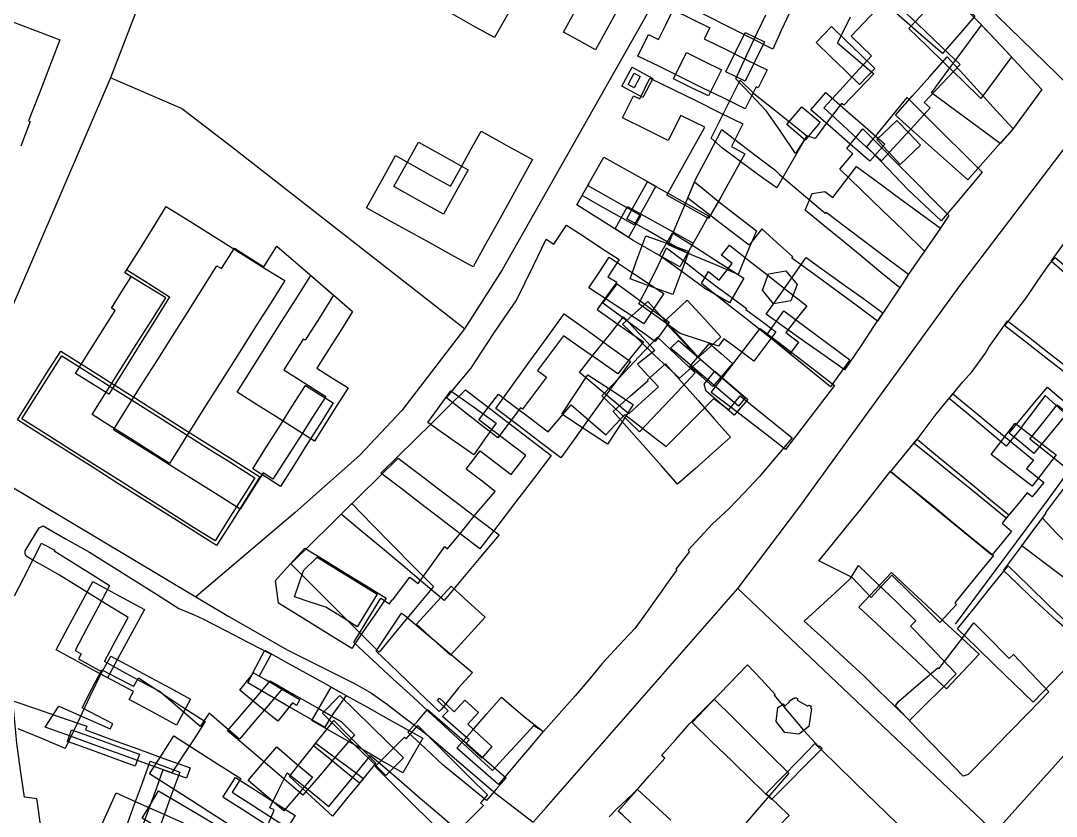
# Model space of a CAD drawing. Header units: metres. Extents: x 2526939 to 2528079, y 1150869 to 1152142.
# Drawn here: x 2527670.6 to 2527846.1, y 1151209 to 1151343.8 of the extents above; entities that cross this region are included whole.
import ezdxf

# ---------------------------------------------------------------- set-up
doc = ezdxf.new("R2010")
doc.units = ezdxf.units.M
doc.layers.add('Buildings', color=7, linetype='Continuous')
doc.layers.add('Roads', color=7, linetype='Continuous')

msp = doc.modelspace()

# ---------------------------------------------------------------- linework, layer by layer
at = {"layer": 'Buildings'}
for points in [[(2527753.694, 1151345.939), (2527752.297, 1151343.435), (2527750.9, 1151340.931), (2527747.69, 1151342.721), (2527744.479, 1151344.51), (2527741.269, 1151346.3), (2527743.151, 1151349.677), (2527745.033, 1151353.053), (2527746.915, 1151356.43), (2527750.125, 1151354.64), (2527753.336, 1151352.851), (2527756.546, 1151351.061), (2527755.12, 1151348.5), (2527753.694, 1151345.939)], [(2527802.438, 1151348.381), (2527800.975, 1151345.248), (2527799.513, 1151342.116), (2527798.05, 1151338.983), (2527794.26, 1151340.895), (2527790.471, 1151342.807), (2527786.681, 1151344.719), (2527782.891, 1151346.631), (2527784.727, 1151349.5), (2527786.563, 1151352.369), (2527788.399, 1151355.238), (2527791.909, 1151353.524), (2527795.419, 1151351.81), (2527798.928, 1151350.095), (2527802.438, 1151348.381)], [(2527832.315, 1151344.563), (2527829.58, 1151341.404), (2527826.844, 1151338.244), (2527823.181, 1151341.417), (2527819.517, 1151344.59), (2527815.854, 1151347.763), (2527818.622, 1151350.959), (2527821.39, 1151354.155), (2527824.608, 1151351.369), (2527827.826, 1151348.582), (2527831.044, 1151345.796), (2527832.315, 1151344.563)], [(2527771.745, 1151345.614), (2527769.886, 1151342.239), (2527768.026, 1151338.863), (2527765.315, 1151340.357), (2527762.603, 1151341.85), (2527764.463, 1151345.226), (2527766.323, 1151348.601), (2527769.034, 1151347.108), (2527771.745, 1151345.614)], [(2527824.768, 1151329), (2527822.016, 1151326.006), (2527819.263, 1151323.012), (2527816.511, 1151320.018), (2527813.242, 1151323.023), (2527809.973, 1151326.028), (2527806.704, 1151329.033), (2527809.408, 1151331.974), (2527812.111, 1151334.915), (2527814.815, 1151337.856), (2527811.345, 1151341.158), (2527814.538, 1151344.514), (2527817.731, 1151347.87), (2527820.756, 1151344.993), (2527823.781, 1151342.115), (2527826.805, 1151339.238), (2527829.83, 1151336.36), (2527826.781, 1151333.156), (2527823.733, 1151329.951), (2527824.768, 1151329)], [(2527835.94, 1151334.116), (2527833.363, 1151330.625), (2527830.3, 1151333.592), (2527827.237, 1151336.559), (2527824.173, 1151339.526), (2527821.11, 1151342.493), (2527824.252, 1151345.737), (2527827.394, 1151348.981), (2527830.233, 1151346.232), (2527833.071, 1151343.483), (2527835.803, 1151340.565), (2527838.536, 1151337.646), (2527835.94, 1151334.116)], [(2527786.669, 1151340.603), (2527790.148, 1151338.889), (2527793.627, 1151337.175), (2527797.106, 1151335.461), (2527795.609, 1151332.424), (2527795.245, 1151332.603), (2527793.394, 1151328.845), (2527789.758, 1151330.636), (2527786.122, 1151332.427), (2527782.485, 1151334.217), (2527778.849, 1151336.008), (2527775.213, 1151337.799), (2527777.004, 1151341.437), (2527778.716, 1151340.593), (2527779.954, 1151343.107), (2527781.193, 1151345.621), (2527784.283, 1151344.099), (2527787.373, 1151342.577), (2527786.451, 1151340.709), (2527786.669, 1151340.603)], [(2527815.384, 1151335.669), (2527812.773, 1151332.97), (2527810.316, 1151335.349), (2527807.858, 1151337.727), (2527805.401, 1151340.106), (2527808.013, 1151342.805), (2527810.47, 1151340.426), (2527812.927, 1151338.048), (2527815.384, 1151335.669)], [(2527838.698, 1151325.345), (2527836.606, 1151323.001), (2527832.737, 1151325.851), (2527828.869, 1151328.701), (2527825, 1151331.551), (2527827.825, 1151335.385), (2527830.649, 1151339.22), (2527833.474, 1151343.054), (2527836.883, 1151339.412), (2527840.292, 1151335.771), (2527843.701, 1151332.129), (2527841.2, 1151328.737), (2527838.698, 1151325.345)], [(2527796.649, 1151340.184), (2527795.01, 1151336.855), (2527793.371, 1151333.526), (2527790.085, 1151335.144), (2527791.725, 1151338.473), (2527793.364, 1151341.801), (2527796.649, 1151340.184)], [(2527789.351, 1151335.488), (2527787.159, 1151331.035), (2527784.2, 1151332.492), (2527781.24, 1151333.949), (2527783.433, 1151338.401), (2527786.392, 1151336.945), (2527789.351, 1151335.488)], [(2527838.789, 1151325.454), (2527836.231, 1151322.582), (2527833.672, 1151319.71), (2527831.114, 1151316.838), (2527828.047, 1151319.57), (2527824.98, 1151322.302), (2527821.913, 1151325.033), (2527818.846, 1151327.765), (2527821.779, 1151331.058), (2527824.712, 1151334.351), (2527827.645, 1151337.644), (2527830.431, 1151334.597), (2527833.217, 1151331.549), (2527836.003, 1151328.502), (2527838.789, 1151325.454)], [(2527777.733, 1151334.011), (2527776.013, 1151330.799), (2527772.503, 1151332.679), (2527774.223, 1151335.891), (2527777.733, 1151334.011)], [(2527777.244, 1151334.072), (2527781.182, 1151332.133), (2527785.12, 1151330.194), (2527789.058, 1151328.254), (2527792.996, 1151326.315), (2527791.094, 1151322.455), (2527793.325, 1151321.203), (2527791.28, 1151317.555), (2527789.234, 1151313.907), (2527787.189, 1151310.259), (2527783.643, 1151312.248), (2527780.097, 1151314.236), (2527782.246, 1151318.069), (2527784.395, 1151321.903), (2527786.544, 1151325.736), (2527782.458, 1151327.747), (2527780.353, 1151323.475), (2527776.467, 1151325.39), (2527772.581, 1151327.304), (2527774.436, 1151331.071), (2527775.506, 1151330.544), (2527777.244, 1151334.072)], [(2527775.581, 1151334.35), (2527774.551, 1151332.415), (2527773.531, 1151332.958), (2527774.561, 1151334.893), (2527775.581, 1151334.35)], [(2527803.82, 1151324.283), (2527802.138, 1151321.35), (2527800.455, 1151318.417), (2527798.773, 1151315.484), (2527796.574, 1151316.979), (2527793.093, 1151319.541), (2527789.531, 1151322.165), (2527787.619, 1151323.88), (2527789.261, 1151327.163), (2527790.902, 1151330.445), (2527792.544, 1151333.728), (2527794.85, 1151331.435), (2527798.329, 1151328.669), (2527801.73, 1151325.966), (2527803.82, 1151324.283)], [(2527817.054, 1151322.876), (2527814.511, 1151319.959), (2527811.172, 1151322.87), (2527807.832, 1151325.78), (2527804.493, 1151328.691), (2527807.035, 1151331.61), (2527810.375, 1151328.699), (2527813.714, 1151325.787), (2527817.054, 1151322.876)], [(2527833.575, 1151318.121), (2527831.256, 1151315.365), (2527828.937, 1151312.61), (2527826.618, 1151309.854), (2527823.809, 1151312.504), (2527820.999, 1151315.153), (2527818.677, 1151317.577), (2527816.356, 1151320.001), (2527814.034, 1151322.425), (2527816.3, 1151325.216), (2527818.565, 1151328.007), (2527820.831, 1151330.798), (2527824.017, 1151327.629), (2527827.203, 1151324.46), (2527830.389, 1151321.29), (2527833.575, 1151318.121)], [(2527806.087, 1151326.575), (2527803.527, 1151323.559), (2527800.43, 1151326.187), (2527802.99, 1151329.204), (2527806.087, 1151326.575)], [(2527823.099, 1151322.689), (2527819.66, 1151319.441), (2527817.67, 1151321.549), (2527815.68, 1151323.656), (2527819.119, 1151326.904), (2527821.109, 1151324.796), (2527823.099, 1151322.689)], [(2527757.339, 1151320.244), (2527755.321, 1151316.606), (2527753.304, 1151312.968), (2527751.286, 1151309.331), (2527749.269, 1151305.693), (2527747.251, 1151302.055), (2527743.638, 1151304.059), (2527740.025, 1151306.063), (2527736.412, 1151308.066), (2527732.799, 1151310.07), (2527729.186, 1151312.074), (2527730.822, 1151315.023), (2527732.458, 1151317.971), (2527734.094, 1151320.92), (2527737.208, 1151319.193), (2527740.322, 1151317.466), (2527743.436, 1151315.739), (2527745.163, 1151318.853), (2527746.891, 1151321.967), (2527748.618, 1151325.081), (2527752.979, 1151322.663), (2527757.339, 1151320.244)], [(2527798.175, 1151318.668), (2527798.473, 1151318.435), (2527799.2, 1151317.75), (2527802.878, 1151314.622), (2527806.556, 1151311.493), (2527806.68, 1151311.413), (2527806.954, 1151311.125), (2527807.115, 1151311.341), (2527810.599, 1151308.708), (2527814.083, 1151306.075), (2527817.567, 1151303.442), (2527821.051, 1151300.809), (2527820.75, 1151300.35), (2527820.8, 1151300.3), (2527818.295, 1151296.594), (2527815.79, 1151292.889), (2527812.173, 1151295.559), (2527808.557, 1151298.23), (2527804.94, 1151300.901), (2527801.323, 1151303.571), (2527801.486, 1151303.79), (2527798.835, 1151306.167), (2527796.184, 1151308.544), (2527794.05, 1151305.753), (2527790.581, 1151308.405), (2527787.113, 1151311.056), (2527783.644, 1151313.708), (2527785.061, 1151317.079), (2527787.253, 1151321.208), (2527789.445, 1151325.338), (2527792.355, 1151323.115), (2527795.265, 1151320.891), (2527798.175, 1151318.668)], [(2527827.9, 1151310.75), (2527825.85, 1151307.75), (2527823.8, 1151304.75), (2527820.206, 1151308.221), (2527816.612, 1151311.693), (2527813.018, 1151315.164), (2527809.424, 1151318.635), (2527811.611, 1151321.229), (2527810.61, 1151322.158), (2527813.353, 1151325.45), (2527816.262, 1151322.51), (2527819.172, 1151319.57), (2527822.081, 1151316.63), (2527824.991, 1151313.69), (2527827.9, 1151310.75)], [(2527746.411, 1151318.535), (2527744.325, 1151314.772), (2527742.238, 1151311.008), (2527738.039, 1151313.337), (2527733.84, 1151315.665), (2527735.928, 1151319.429), (2527738.015, 1151323.193), (2527742.213, 1151320.864), (2527746.411, 1151318.535)], [(2527778.238, 1151315.733), (2527776.407, 1151312.466), (2527774.575, 1151309.199), (2527771.633, 1151310.848), (2527768.691, 1151312.497), (2527765.749, 1151314.146), (2527767.58, 1151317.414), (2527769.411, 1151320.681), (2527772.353, 1151319.032), (2527775.296, 1151317.382), (2527778.238, 1151315.733)], [(2527812.246, 1151319.078), (2527815.809, 1151316.466), (2527819.372, 1151313.854), (2527822.935, 1151311.241), (2527826.498, 1151308.629), (2527823.777, 1151304.738), (2527821.056, 1151300.846), (2527819.6, 1151298.5), (2527816.395, 1151301.135), (2527813.19, 1151303.769), (2527809.984, 1151306.404), (2527806.779, 1151309.038), (2527803.574, 1151311.673), (2527804.769, 1151314.518), (2527806.89, 1151314.861), (2527808.27, 1151313.833), (2527810.258, 1151316.456), (2527812.246, 1151319.078)], [(2527775.7, 1151310.805), (2527773.608, 1151307.071), (2527770.692, 1151308.902), (2527767.777, 1151310.733), (2527764.861, 1151312.564), (2527766.703, 1151315.849), (2527769.702, 1151314.168), (2527772.701, 1151312.486), (2527775.7, 1151310.805)], [(2527787.161, 1151310.73), (2527785.391, 1151307.572), (2527783.62, 1151304.414), (2527780.185, 1151306.34), (2527776.749, 1151308.265), (2527773.314, 1151310.191), (2527775.085, 1151313.35), (2527776.855, 1151316.508), (2527780.29, 1151314.582), (2527783.726, 1151312.656), (2527787.161, 1151310.73)], [(2527795.304, 1151308.206), (2527793.744, 1151304.496), (2527792.183, 1151300.785), (2527788.225, 1151302.45), (2527784.267, 1151304.114), (2527780.309, 1151305.779), (2527781.809, 1151309.346), (2527783.309, 1151312.914), (2527784.809, 1151316.481), (2527786.842, 1151314.822), (2527788.874, 1151313.164), (2527792.089, 1151310.685), (2527795.304, 1151308.206)], [(2527715.346, 1151299.748), (2527712.899, 1151295.876), (2527710.452, 1151292.004), (2527708.005, 1151288.132), (2527705.558, 1151284.26), (2527703.11, 1151280.387), (2527700.663, 1151276.515), (2527698.216, 1151272.643), (2527695.769, 1151268.771), (2527692.494, 1151270.841), (2527689.22, 1151272.91), (2527685.945, 1151274.98), (2527682.67, 1151277.049), (2527685.169, 1151281.003), (2527687.668, 1151284.957), (2527690.167, 1151288.911), (2527692.666, 1151292.865), (2527695.165, 1151296.819), (2527691.708, 1151298.935), (2527688.25, 1151301.05), (2527690.58, 1151304.794), (2527692.911, 1151308.539), (2527695.241, 1151312.283), (2527695.55, 1151312.1), (2527699.675, 1151309.513), (2527703.8, 1151306.925), (2527707.925, 1151304.338), (2527712.05, 1151301.75), (2527715.346, 1151299.748)], [(2527784.555, 1151306.08), (2527782.318, 1151302.089), (2527778.362, 1151304.309), (2527774.405, 1151306.529), (2527774.419, 1151306.561), (2527771.329, 1151308.503), (2527773.458, 1151312.3), (2527777.157, 1151310.227), (2527780.856, 1151308.153), (2527784.555, 1151306.08)], [(2527763.098, 1151309.166), (2527766.074, 1151307.217), (2527769.05, 1151305.268), (2527772.026, 1151303.319), (2527770.113, 1151300.396), (2527771.605, 1151299.494), (2527769.94, 1151297.17), (2527768.274, 1151294.845), (2527772.219, 1151292.101), (2527776.163, 1151289.356), (2527773.969, 1151286.638), (2527771.775, 1151283.919), (2527768.719, 1151286.072), (2527765.662, 1151288.226), (2527762.606, 1151290.379), (2527760.399, 1151287.454), (2527758.191, 1151284.529), (2527759.724, 1151283.373), (2527757.682, 1151280.668), (2527755.641, 1151277.963), (2527755.316, 1151278.208), (2527753.376, 1151275.643), (2527751.436, 1151273.078), (2527748.541, 1151275.352), (2527745.645, 1151277.626), (2527742.75, 1151279.9), (2527744.8, 1151282.375), (2527746.85, 1151284.85), (2527748.775, 1151287.8), (2527750.7, 1151290.75), (2527752.625, 1151293.525), (2527754.55, 1151296.3), (2527756.025, 1151299.3), (2527757.5, 1151302.3), (2527759.65, 1151306.75), (2527760.975, 1151305.925), (2527763.098, 1151309.166)], [(2527865.823, 1151294.318), (2527863.664, 1151291.768), (2527861.505, 1151289.218), (2527858.167, 1151291.88), (2527854.829, 1151294.541), (2527851.648, 1151297.365), (2527848.467, 1151300.19), (2527845.286, 1151303.014), (2527847.971, 1151306.793), (2527848.803, 1151307.963), (2527849.726, 1151309.054), (2527852.945, 1151306.107), (2527856.165, 1151303.16), (2527859.384, 1151300.212), (2527862.604, 1151297.265), (2527865.823, 1151294.318)], [(2527783.843, 1151304.666), (2527782.493, 1151301.016), (2527781.143, 1151297.365), (2527777.504, 1151298.711), (2527773.864, 1151300.056), (2527775.214, 1151303.707), (2527776.563, 1151307.358), (2527780.203, 1151306.012), (2527783.843, 1151304.666)], [(2527793.171, 1151300.158), (2527790.701, 1151295.968), (2527786.566, 1151298.404), (2527782.708, 1151301.215), (2527778.851, 1151304.026), (2527781.09, 1151307.826), (2527785.117, 1151305.27), (2527789.144, 1151302.714), (2527793.171, 1151300.158)], [(2527713.979, 1151305.573), (2527717.192, 1151302.812), (2527720.405, 1151300.05), (2527723.618, 1151297.289), (2527721.199, 1151293.46), (2527718.779, 1151289.631), (2527718.463, 1151289.831), (2527716.811, 1151287.217), (2527715.158, 1151284.603), (2527718.717, 1151282.354), (2527722.276, 1151280.104), (2527720.041, 1151276.596), (2527717.806, 1151273.088), (2527715.571, 1151269.579), (2527713.336, 1151266.071), (2527711.646, 1151267.148), (2527709.722, 1151264.083), (2527707.798, 1151261.017), (2527704.211, 1151263.26), (2527700.625, 1151265.503), (2527697.038, 1151267.746), (2527693.451, 1151269.988), (2527689.865, 1151272.231), (2527686.278, 1151274.474), (2527688.786, 1151278.443), (2527691.294, 1151282.411), (2527693.802, 1151286.38), (2527696.31, 1151290.348), (2527698.818, 1151294.317), (2527701.326, 1151298.285), (2527703.834, 1151302.254), (2527704.603, 1151301.768), (2527706.793, 1151305.233), (2527709.284, 1151303.659), (2527711.774, 1151302.084), (2527713.979, 1151305.573)], [(2527798.568, 1151291.088), (2527796.724, 1151288.601), (2527794.88, 1151286.114), (2527792.337, 1151288), (2527789.793, 1151289.885), (2527788.868, 1151288.636), (2527785.614, 1151289.708), (2527782.359, 1151290.779), (2527778.861, 1151293.295), (2527775.363, 1151295.811), (2527777.298, 1151299.559), (2527778.681, 1151302.442), (2527780.064, 1151305.325), (2527782.811, 1151303.193), (2527785.557, 1151301.062), (2527788.304, 1151298.93), (2527790.949, 1151296.97), (2527793.593, 1151295.01), (2527793.48, 1151294.859), (2527796.024, 1151292.974), (2527798.568, 1151291.088)], [(2527790.723, 1151305.745), (2527793.995, 1151303.172), (2527797.267, 1151300.6), (2527800.539, 1151298.027), (2527803.811, 1151295.454), (2527802.046, 1151293.208), (2527800.28, 1151290.963), (2527802.404, 1151289.293), (2527801.033, 1151287.385), (2527797.264, 1151290.349), (2527793.495, 1151293.312), (2527789.725, 1151296.276), (2527785.956, 1151299.239), (2527787.158, 1151301.28), (2527788.984, 1151299.844), (2527791.185, 1151302.643), (2527789.393, 1151304.053), (2527790.723, 1151305.745)], [(2527779.595, 1151297.576), (2527777.888, 1151294.992), (2527776.181, 1151292.408), (2527773.088, 1151294.451), (2527769.994, 1151296.493), (2527766.901, 1151298.536), (2527768.608, 1151301.121), (2527770.315, 1151303.705), (2527773.408, 1151301.662), (2527776.502, 1151299.619), (2527779.595, 1151297.576)], [(2527813.136, 1151288.924), (2527811.748, 1151286.806), (2527810.201, 1151284.629), (2527806.883, 1151286.979), (2527803.565, 1151289.329), (2527800.246, 1151291.679), (2527796.928, 1151294.029), (2527799.202, 1151297.235), (2527801.477, 1151300.44), (2527803.751, 1151303.646), (2527806.993, 1151301.309), (2527810.235, 1151298.973), (2527813.476, 1151296.636), (2527816.718, 1151294.299), (2527815.149, 1151291.99), (2527813.136, 1151288.924)], [(2527856.721, 1151281.049), (2527854.795, 1151278.569), (2527851.322, 1151281.267), (2527847.849, 1151283.966), (2527844.376, 1151286.664), (2527840.903, 1151289.363), (2527837.43, 1151292.061), (2527839.254, 1151294.481), (2527841.078, 1151296.901), (2527842.964, 1151299.651), (2527844.85, 1151302.4), (2527845.914, 1151303.685), (2527849.234, 1151300.919), (2527852.555, 1151298.153), (2527855.875, 1151295.388), (2527859.196, 1151292.622), (2527862.516, 1151289.856), (2527860.272, 1151287.162), (2527858.029, 1151284.469), (2527855.785, 1151281.775), (2527856.721, 1151281.049)], [(2527689.3, 1151300.4), (2527688.25, 1151301.05), (2527688.55, 1151301.55), (2527692.175, 1151299.282), (2527695.801, 1151297.014), (2527693.232, 1151292.886), (2527690.664, 1151288.758), (2527688.095, 1151284.629), (2527685.526, 1151280.501), (2527682.68, 1151282.263), (2527679.833, 1151284.024), (2527682.511, 1151288.229), (2527684.556, 1151291.465), (2527686.6, 1151294.7), (2527685.95, 1151295.05), (2527687.625, 1151297.725), (2527689.3, 1151300.4)], [(2527707.243, 1151280.845), (2527709.742, 1151284.8), (2527712.242, 1151288.755), (2527714.741, 1151292.711), (2527717.241, 1151296.666), (2527719.74, 1151300.621), (2527723.292, 1151297.57), (2527726.843, 1151294.518), (2527724.823, 1151291.31), (2527722.804, 1151288.102), (2527720.784, 1151284.894), (2527723.421, 1151283.228), (2527726.058, 1151281.561), (2527724.16, 1151278.558), (2527722.263, 1151275.554), (2527720.365, 1151272.551), (2527717.085, 1151274.625), (2527713.804, 1151276.698), (2527710.524, 1151278.772), (2527707.243, 1151280.845)], [(2527801.134, 1151296.306), (2527798.195, 1151295.818), (2527796.304, 1151298.119), (2527797.35, 1151300.908), (2527800.288, 1151301.396), (2527802.18, 1151299.095), (2527801.134, 1151296.306)], [(2527779.061, 1151290.708), (2527778.1, 1151289.411), (2527775.156, 1151291.585), (2527772.213, 1151293.76), (2527769.269, 1151295.934), (2527771.68, 1151299.198), (2527774.624, 1151297.024), (2527777.567, 1151294.849), (2527780.511, 1151292.675), (2527779.061, 1151290.708)], [(2527785.804, 1151286.389), (2527782.275, 1151283.185), (2527780.18, 1151285.132), (2527778.084, 1151287.078), (2527775.348, 1151289.722), (2527772.611, 1151292.366), (2527774.74, 1151294.298), (2527776.868, 1151296.229), (2527779.847, 1151292.949), (2527782.825, 1151289.669), (2527785.804, 1151286.389)], [(2527789.28, 1151290.226), (2527787.333, 1151288.431), (2527785.386, 1151286.636), (2527782.528, 1151289.736), (2527779.67, 1151292.836), (2527781.618, 1151294.631), (2527783.565, 1151296.426), (2527786.423, 1151293.326), (2527789.28, 1151290.226)], [(2527773.919, 1151286.041), (2527771.562, 1151282.776), (2527769.206, 1151279.511), (2527766.849, 1151276.245), (2527764.493, 1151272.98), (2527762.136, 1151269.715), (2527758.458, 1151272.496), (2527754.781, 1151275.278), (2527751.103, 1151278.059), (2527754.003, 1151282.078), (2527756.904, 1151286.097), (2527759.804, 1151290.116), (2527762.704, 1151294.135), (2527766.442, 1151291.437), (2527770.181, 1151288.739), (2527773.919, 1151286.041)], [(2527775.89, 1151279.198), (2527773.661, 1151277.158), (2527770.871, 1151279.494), (2527768.08, 1151281.83), (2527765.29, 1151284.166), (2527767.655, 1151287.196), (2527770.62, 1151290.818), (2527772.751, 1151293.625), (2527775.412, 1151290.752), (2527778.073, 1151287.879), (2527775.113, 1151285.583), (2527776.898, 1151283.67), (2527778.683, 1151281.756), (2527775.89, 1151279.198)], [(2527811.124, 1151286.311), (2527809.489, 1151284.038), (2527807.854, 1151281.765), (2527804.248, 1151284.695), (2527800.642, 1151287.626), (2527797.036, 1151290.556), (2527799.948, 1151294.604), (2527803.673, 1151291.84), (2527807.399, 1151289.075), (2527811.124, 1151286.311)], [(2527808.549, 1151281.994), (2527805.779, 1151278.377), (2527803.009, 1151274.761), (2527800.239, 1151271.144), (2527797.088, 1151273.558), (2527793.937, 1151275.972), (2527790.786, 1151278.385), (2527787.635, 1151280.799), (2527790.405, 1151284.415), (2527793.176, 1151288.032), (2527795.946, 1151291.648), (2527799.097, 1151289.235), (2527802.248, 1151286.821), (2527805.398, 1151284.408), (2527808.549, 1151281.994)], [(2527837.883, 1151292.939), (2527841.401, 1151290.206), (2527844.919, 1151287.473), (2527848.437, 1151284.739), (2527851.955, 1151282.006), (2527855.473, 1151279.273), (2527853.397, 1151276.57), (2527851.32, 1151273.866), (2527847.791, 1151277.058), (2527844.261, 1151280.25), (2527842.243, 1151277.619), (2527840.225, 1151274.988), (2527840.31, 1151274.919), (2527837.655, 1151271.679), (2527834.423, 1151274.38), (2527831.192, 1151277.082), (2527827.96, 1151279.783), (2527830.301, 1151282.591), (2527831.881, 1151284.346), (2527834.104, 1151287.448), (2527834.689, 1151288.443), (2527836.286, 1151290.691), (2527837.883, 1151292.939)], [(2527784.916, 1151284.093), (2527781.772, 1151280.776), (2527778.629, 1151277.458), (2527775.485, 1151274.141), (2527772.292, 1151277.169), (2527769.098, 1151280.196), (2527772.242, 1151283.513), (2527775.385, 1151286.831), (2527778.529, 1151290.148), (2527781.723, 1151287.121), (2527784.916, 1151284.093)], [(2527793.384, 1151279.854), (2527792.256, 1151278.443), (2527789.377, 1151280.91), (2527786.497, 1151283.376), (2527783.618, 1151285.843), (2527780.738, 1151288.309), (2527782.089, 1151289.589), (2527785.862, 1151286.355), (2527789.636, 1151283.12), (2527793.409, 1151279.886), (2527793.384, 1151279.854)], [(2527711.135, 1151266.463), (2527708.683, 1151262.583), (2527706.231, 1151258.704), (2527703.779, 1151254.824), (2527699.557, 1151257.492), (2527695.336, 1151260.161), (2527691.114, 1151262.829), (2527686.892, 1151265.497), (2527682.67, 1151268.165), (2527678.449, 1151270.834), (2527674.227, 1151273.502), (2527670.005, 1151276.17), (2527672.457, 1151280.05), (2527674.909, 1151283.929), (2527677.361, 1151287.809), (2527681.583, 1151285.141), (2527685.805, 1151282.473), (2527690.026, 1151279.804), (2527694.248, 1151277.136), (2527698.47, 1151274.468), (2527702.692, 1151271.8), (2527706.913, 1151269.131), (2527711.135, 1151266.463)], [(2527791.251, 1151285.7), (2527789.59, 1151283.76), (2527787.928, 1151281.82), (2527785.967, 1151283.5), (2527784.006, 1151285.18), (2527785.668, 1151287.12), (2527787.329, 1151289.06), (2527789.29, 1151287.38), (2527791.251, 1151285.7)], [(2527710.271, 1151266.312), (2527708.017, 1151262.746), (2527705.764, 1151259.181), (2527703.51, 1151255.615), (2527699.42, 1151258.2), (2527695.329, 1151260.785), (2527691.239, 1151263.37), (2527687.148, 1151265.956), (2527683.058, 1151268.541), (2527678.967, 1151271.126), (2527674.877, 1151273.711), (2527670.786, 1151276.296), (2527673.04, 1151279.862), (2527675.295, 1151283.428), (2527677.549, 1151286.994), (2527681.639, 1151284.409), (2527685.73, 1151281.824), (2527689.82, 1151279.238), (2527693.91, 1151276.653), (2527698, 1151274.068), (2527702.091, 1151271.482), (2527706.181, 1151268.897), (2527710.271, 1151266.312)], [(2527787.858, 1151270.491), (2527784.894, 1151267.866), (2527781.93, 1151265.24), (2527779.197, 1151268.324), (2527776.465, 1151271.408), (2527773.733, 1151274.492), (2527771, 1151277.576), (2527773.964, 1151280.203), (2527776.928, 1151282.829), (2527776.85, 1151282.916), (2527779.895, 1151285.614), (2527782.647, 1151282.508), (2527785.399, 1151279.402), (2527788.151, 1151276.295), (2527790.903, 1151273.189), (2527787.858, 1151270.491)], [(2527793.826, 1151279.61), (2527791.526, 1151276.925), (2527789.143, 1151278.967), (2527786.759, 1151281.008), (2527786.414, 1151282.215), (2527788.264, 1151284.375), (2527791.045, 1151281.993), (2527793.826, 1151279.61)], [(2527774.424, 1151278.733), (2527772.23, 1151275.382), (2527770.035, 1151272.031), (2527766.166, 1151274.566), (2527762.296, 1151277.1), (2527764.491, 1151280.451), (2527766.685, 1151283.801), (2527770.555, 1151281.267), (2527774.424, 1151278.733)], [(2527723.544, 1151279.006), (2527721.311, 1151275.474), (2527719.079, 1151271.941), (2527716.847, 1151268.409), (2527714.614, 1151264.876), (2527712.255, 1151266.367), (2527709.896, 1151267.858), (2527712.129, 1151271.391), (2527714.361, 1151274.923), (2527716.594, 1151278.456), (2527718.826, 1151281.988), (2527721.185, 1151280.497), (2527723.544, 1151279.006)], [(2527760.524, 1151270.099), (2527757.498, 1151266.145), (2527754.471, 1151262.19), (2527751.445, 1151258.236), (2527748.418, 1151254.281), (2527745.062, 1151256.849), (2527741.706, 1151259.418), (2527738.35, 1151261.986), (2527734.994, 1151264.555), (2527731.638, 1151267.123), (2527734.506, 1151269.944), (2527737.375, 1151272.766), (2527740.243, 1151275.587), (2527743.112, 1151278.409), (2527745.98, 1151281.23), (2527749.616, 1151278.447), (2527753.252, 1151275.665), (2527756.888, 1151272.882), (2527760.524, 1151270.099)], [(2527751.168, 1151275.605), (2527749.263, 1151272.906), (2527747.358, 1151270.206), (2527743.481, 1151272.942), (2527739.604, 1151275.678), (2527742.388, 1151279.621), (2527743.461, 1151281.043), (2527747.315, 1151278.324), (2527751.168, 1151275.605)], [(2527848.77, 1151278.225), (2527846.611, 1151275.633), (2527844.453, 1151273.04), (2527842.294, 1151270.448), (2527840.219, 1151272.177), (2527838.143, 1151273.905), (2527840.302, 1151276.497), (2527842.461, 1151279.089), (2527844.62, 1151281.681), (2527846.695, 1151279.953), (2527848.77, 1151278.225)], [(2527759.561, 1151274.459), (2527759.986, 1151274.129), (2527761.925, 1151276.397), (2527763.865, 1151278.664), (2527766.817, 1151276.127), (2527769.769, 1151273.589), (2527772.994, 1151277.069), (2527776.489, 1151274.355), (2527779.983, 1151271.64), (2527782.687, 1151274.346), (2527785.39, 1151277.053), (2527788.094, 1151279.759), (2527790.634, 1151277.831), (2527792.558, 1151280.243), (2527795.482, 1151277.862), (2527798.405, 1151275.48), (2527801.329, 1151273.099), (2527798.565, 1151269.825), (2527795.8, 1151266.55), (2527793.2, 1151263.8), (2527790.6, 1151261.05), (2527787.825, 1151258.494), (2527785.759, 1151256.267), (2527783.693, 1151254.039), (2527783.933, 1151253.841), (2527781.64, 1151250.855), (2527781.79, 1151250.74), (2527780.321, 1151248.667), (2527778.851, 1151246.594), (2527776.186, 1151242.874), (2527774.7, 1151240.8), (2527771.918, 1151237.829), (2527769.135, 1151234.858), (2527766.855, 1151232.106), (2527764.574, 1151229.354), (2527763.629, 1151228.271), (2527761.415, 1151225.786), (2527759.2, 1151223.3), (2527757.484, 1151224.275), (2527755.171, 1151221.763), (2527752.857, 1151219.251), (2527750.544, 1151216.739), (2527747.183, 1151219.835), (2527743.822, 1151222.931), (2527740.461, 1151226.027), (2527737.099, 1151229.123), (2527733.738, 1151232.219), (2527730.377, 1151235.315), (2527727.016, 1151238.411), (2527729.323, 1151242.155), (2527731.63, 1151245.898), (2527733.105, 1151244.988), (2527733.524, 1151245.668), (2527733.595, 1151245.603), (2527736.511, 1151249.499), (2527737.965, 1151248.41), (2527740.214, 1151251.532), (2527742.463, 1151254.653), (2527742.949, 1151254.276), (2527745.382, 1151257.302), (2527747.814, 1151260.328), (2527750.995, 1151264.029), (2527748.548, 1151265.902), (2527746.101, 1151267.774), (2527748.483, 1151270.885), (2527751.104, 1151268.879), (2527753.724, 1151266.873), (2527755.301, 1151268.93), (2527755.7, 1151269.488), (2527756.203, 1151270.098), (2527752.221, 1151273.11), (2527748.239, 1151276.121), (2527749.897, 1151278.314), (2527751.554, 1151280.506), (2527754.223, 1151278.49), (2527756.892, 1151276.475), (2527759.561, 1151274.459)], [(2527844.03, 1151265.508), (2527842.036, 1151263.081), (2527841.18, 1151263.785), (2527839.417, 1151261.638), (2527837.653, 1151259.49), (2527834.533, 1151262.016), (2527831.412, 1151264.541), (2527828.292, 1151267.067), (2527825.171, 1151269.592), (2527822.051, 1151272.118), (2527823.895, 1151274.605), (2527825.738, 1151277.091), (2527828.604, 1151280.543), (2527832.013, 1151277.735), (2527835.421, 1151274.927), (2527838.83, 1151272.118), (2527842.239, 1151269.31), (2527841.095, 1151267.919), (2527844.03, 1151265.508)], [(2527852.153, 1151274.008), (2527849.846, 1151271.099), (2527847.538, 1151268.19), (2527844.585, 1151270.531), (2527841.649, 1151272.861), (2527843.956, 1151275.77), (2527846.263, 1151278.679), (2527849.2, 1151276.35), (2527852.153, 1151274.008)], [(2527846.119, 1151270.221), (2527844.085, 1151267.57), (2527842.051, 1151264.918), (2527838.57, 1151267.588), (2527835.088, 1151270.258), (2527837.122, 1151272.91), (2527839.155, 1151275.561), (2527842.637, 1151272.891), (2527846.119, 1151270.221)], [(2527838.533, 1151257.254), (2527836.869, 1151255.231), (2527835.204, 1151253.208), (2527831.763, 1151256.035), (2527828.323, 1151258.862), (2527824.882, 1151261.689), (2527821.442, 1151264.516), (2527818.001, 1151267.343), (2527820.263, 1151270.096), (2527822.525, 1151272.848), (2527825.642, 1151270.287), (2527828.758, 1151267.727), (2527831.875, 1151265.166), (2527834.991, 1151262.606), (2527838.108, 1151260.045), (2527836.935, 1151258.618), (2527838.558, 1151257.285), (2527838.533, 1151257.254)], [(2527751.675, 1151256.664), (2527748.573, 1151252.96), (2527745.47, 1151249.255), (2527742.368, 1151245.551), (2527738.878, 1151248.474), (2527735.389, 1151251.397), (2527731.899, 1151254.319), (2527728.41, 1151257.242), (2527724.92, 1151260.165), (2527728.142, 1151263.334), (2527731.363, 1151266.502), (2527734.585, 1151269.671), (2527738.003, 1151267.07), (2527741.421, 1151264.468), (2527744.839, 1151261.867), (2527748.257, 1151259.265), (2527751.675, 1151256.664)], [(2527867.736, 1151257.765), (2527865.418, 1151254.708), (2527863.101, 1151251.651), (2527860.783, 1151248.593), (2527858.465, 1151245.536), (2527858.409, 1151245.578), (2527856.091, 1151242.8), (2527852.138, 1151245.796), (2527848.186, 1151248.793), (2527844.233, 1151251.789), (2527840.28, 1151254.785), (2527842.347, 1151257.57), (2527844.413, 1151260.354), (2527844.331, 1151260.415), (2527846.752, 1151263.61), (2527849.173, 1151266.806), (2527851.594, 1151270.001), (2527854.822, 1151267.554), (2527858.051, 1151265.107), (2527861.279, 1151262.659), (2527864.508, 1151260.212), (2527867.736, 1151257.765)], [(2527835.474, 1151253.14), (2527833.285, 1151250.477), (2527831.097, 1151247.813), (2527828.908, 1151245.15), (2527829.225, 1151244.844), (2527826.398, 1151241.81), (2527823.69, 1151244.487), (2527820.983, 1151247.163), (2527818.275, 1151249.84), (2527816.509, 1151247.946), (2527814.744, 1151246.051), (2527811.55, 1151249.45), (2527808.725, 1151250.85), (2527805.9, 1151252.25), (2527808.2, 1151255.1), (2527810.5, 1151257.95), (2527812.8, 1151260.8), (2527815.417, 1151264.125), (2527818.033, 1151267.449), (2527821.521, 1151264.587), (2527825.009, 1151261.725), (2527828.498, 1151258.864), (2527831.986, 1151256.002), (2527835.474, 1151253.14)], [(2527740.521, 1151247.912), (2527737.468, 1151244.197), (2527734.415, 1151240.482), (2527731.362, 1151236.767), (2527728.363, 1151239.764), (2527725.363, 1151242.76), (2527722.364, 1151245.757), (2527719.364, 1151248.753), (2527716.365, 1151251.75), (2527719.818, 1151255.147), (2527723.271, 1151258.543), (2527726.724, 1151261.94), (2527730.173, 1151258.433), (2527733.623, 1151254.926), (2527737.072, 1151251.419), (2527740.521, 1151247.912)], [(2527697.35, 1151244.2), (2527699.984, 1151243.123), (2527701.451, 1151242.434), (2527705.305, 1151240.431), (2527709.16, 1151238.428), (2527713.014, 1151236.425), (2527711.02, 1151232.723), (2527714.941, 1151230.611), (2527712.505, 1151227.759), (2527710.069, 1151224.906), (2527707.633, 1151222.054), (2527705.086, 1151224.248), (2527702.538, 1151226.441), (2527701.786, 1151225.353), (2527701.015, 1151224.175), (2527697.533, 1151227.157), (2527694.05, 1151230.138), (2527690.951, 1151231.815), (2527687.852, 1151233.493), (2527684.753, 1151235.17), (2527686.765, 1151238.9), (2527688.776, 1151242.63), (2527684.893, 1151245.033), (2527681.009, 1151247.436), (2527677.126, 1151249.839), (2527674.888, 1151251.095), (2527672.65, 1151252.35), (2527671.5, 1151253.05), (2527671.3, 1151253.45), (2527671.35, 1151253.95), (2527673.7, 1151257.85), (2527674.011, 1151258.018), (2527674.35, 1151258.2), (2527678.3, 1151255.95), (2527682.25, 1151253.7), (2527686.025, 1151251.325), (2527689.8, 1151248.95), (2527693.575, 1151246.575), (2527697.35, 1151244.2)], [(2527857.83, 1151244.884), (2527854.754, 1151241.199), (2527851.678, 1151237.513), (2527848.954, 1151239.787), (2527846.23, 1151242.06), (2527844.018, 1151244.117), (2527841.805, 1151246.174), (2527839.5, 1151248.399), (2527837.195, 1151250.625), (2527839.385, 1151253.578), (2527841.576, 1151256.53), (2527843.766, 1151259.483), (2527846.184, 1151256.962), (2527848.601, 1151254.44), (2527850.768, 1151252.318), (2527852.935, 1151250.195), (2527855.383, 1151247.54), (2527857.83, 1151244.884)], [(2527732.507, 1151245.944), (2527730.576, 1151243.096), (2527728.644, 1151240.247), (2527726.713, 1151237.399), (2527722.56, 1151239.959), (2527718.407, 1151242.52), (2527714.254, 1151245.08), (2527713.783, 1151248.915), (2527716.271, 1151251.667), (2527718.759, 1151254.419), (2527722.196, 1151252.3), (2527725.633, 1151250.182), (2527729.07, 1151248.063), (2527732.507, 1151245.944)], [(2527730.996, 1151246.581), (2527729.303, 1151243.836), (2527727.61, 1151241.09), (2527724.945, 1151242.732), (2527722.28, 1151244.374), (2527719.637, 1151245.262), (2527716.993, 1151246.149), (2527718.529, 1151250.615), (2527720.828, 1151252.85), (2527724.217, 1151250.76), (2527727.607, 1151248.671), (2527730.996, 1151246.581)], [(2527822.165, 1151240.42), (2527824.502, 1151237.983), (2527826.838, 1151235.545), (2527829.175, 1151233.108), (2527826.533, 1151230.469), (2527823.892, 1151227.829), (2527821.25, 1151225.19), (2527818.659, 1151227.711), (2527816.069, 1151230.233), (2527813.478, 1151232.754), (2527810.119, 1151235.853), (2527806.759, 1151238.951), (2527803.4, 1151242.05), (2527806.017, 1151244.45), (2527808.633, 1151246.85), (2527811.25, 1151249.25), (2527812.616, 1151251.445), (2527815.843, 1151248.333), (2527819.069, 1151245.22), (2527822.296, 1151242.108), (2527821.42, 1151241.199), (2527822.165, 1151240.42)], [(2527851.678, 1151238.128), (2527848.517, 1151234.86), (2527845.357, 1151231.592), (2527842.196, 1151228.324), (2527838.99, 1151231.426), (2527835.783, 1151234.527), (2527832.577, 1151237.629), (2527829.37, 1151240.73), (2527832.241, 1151244.279), (2527835.112, 1151247.827), (2527837.983, 1151251.376), (2527841.407, 1151248.064), (2527844.831, 1151244.752), (2527848.254, 1151241.44), (2527851.678, 1151238.128)], [(2527833.026, 1151236.459), (2527830.267, 1151233.498), (2527827.508, 1151230.538), (2527824.539, 1151233.305), (2527821.57, 1151236.071), (2527818.601, 1151238.838), (2527815.632, 1151241.604), (2527812.663, 1151244.371), (2527815.421, 1151247.332), (2527818.18, 1151250.293), (2527821.149, 1151247.526), (2527824.118, 1151244.759), (2527827.088, 1151241.993), (2527830.057, 1151239.226), (2527833.026, 1151236.459)], [(2527691.54, 1151244.003), (2527689.462, 1151240.15), (2527687.383, 1151236.296), (2527685.305, 1151232.443), (2527680.93, 1151234.804), (2527676.554, 1151237.164), (2527678.633, 1151241.017), (2527680.711, 1151244.87), (2527682.79, 1151248.723), (2527687.165, 1151246.363), (2527691.54, 1151244.003)], [(2527749.314, 1151242.676), (2527746.379, 1151239.463), (2527743.443, 1151236.249), (2527740.56, 1151238.882), (2527737.676, 1151241.515), (2527740.612, 1151244.729), (2527743.548, 1151247.943), (2527746.431, 1151245.31), (2527749.314, 1151242.676)], [(2527741.932, 1151227.137), (2527741.486, 1151226.693), (2527737.934, 1151230.111), (2527734.383, 1151233.528), (2527730.831, 1151236.946), (2527732.98, 1151240.17), (2527735.13, 1151243.393), (2527735.634, 1151243.064), (2527738.513, 1151240.634), (2527741.392, 1151238.204), (2527744.27, 1151235.774), (2527747.149, 1151233.344), (2527744.775, 1151230.751), (2527741.932, 1151227.137)], [(2527837.581, 1151236.28), (2527838.143, 1151235.699), (2527838.859, 1151236.38), (2527841.874, 1151233.204), (2527844.888, 1151230.029), (2527841.466, 1151226.534), (2527838.044, 1151223.04), (2527834.622, 1151219.545), (2527831.2, 1151216.05), (2527830.33, 1151215.758), (2527827.46, 1151218.731), (2527824.59, 1151221.704), (2527821.72, 1151224.677), (2527818.85, 1151227.65), (2527819.364, 1151228.425), (2527822.693, 1151231.277), (2527826.021, 1151234.128), (2527826.214, 1151233.925), (2527829.195, 1151237.847), (2527832.175, 1151241.769), (2527834.878, 1151239.025), (2527837.581, 1151236.28)], [(2527723.295, 1151226.065), (2527722.124, 1151224.04), (2527718.858, 1151225.92), (2527715.593, 1151227.8), (2527712.327, 1151229.68), (2527709.061, 1151231.56), (2527710.506, 1151234.33), (2527711.95, 1151237.1), (2527715.6, 1151235.076), (2527718.983, 1151233.201), (2527722.367, 1151231.325), (2527725.75, 1151229.45), (2527723.295, 1151226.065)], [(2527699.355, 1151228.828), (2527696.983, 1151224.428), (2527692.97, 1151226.593), (2527688.957, 1151228.757), (2527689.673, 1151230.087), (2527686.925, 1151231.569), (2527684.178, 1151233.051), (2527685.834, 1151236.121), (2527689.214, 1151234.298), (2527692.594, 1151232.475), (2527695.975, 1151230.651), (2527699.355, 1151228.828)], [(2527689.585, 1151231.065), (2527689.731, 1151230.983), (2527690.529, 1151232.41), (2527694.304, 1151229.941), (2527698.08, 1151227.471), (2527701.855, 1151225.002), (2527699.958, 1151222.102), (2527698.061, 1151219.202), (2527696.164, 1151216.302), (2527691.874, 1151217.858), (2527687.583, 1151219.414), (2527683.293, 1151220.97), (2527679.002, 1151222.526), (2527674.712, 1151224.082), (2527677.011, 1151227.598), (2527681.363, 1151225.694), (2527685.714, 1151223.79), (2527686.18, 1151224.626), (2527683.572, 1151225.97), (2527680.963, 1151227.314), (2527682.629, 1151230.549), (2527684.295, 1151233.783), (2527686.94, 1151232.424), (2527689.585, 1151231.065)], [(2527806.449, 1151220.448), (2527803.577, 1151217.574), (2527800.705, 1151214.699), (2527797.833, 1151211.825), (2527794.475, 1151215.081), (2527791.116, 1151218.338), (2527787.758, 1151221.594), (2527784.4, 1151224.85), (2527787.533, 1151228.117), (2527790.667, 1151231.383), (2527793.8, 1151234.65), (2527796.125, 1151232.125), (2527798.45, 1151229.6), (2527798.3, 1151229.5), (2527799.65, 1151227.85), (2527801.475, 1151225.7), (2527803.3, 1151223.55), (2527805.85, 1151220.75), (2527806, 1151220.9), (2527806.449, 1151220.448)], [(2527727.139, 1151222.75), (2527724.23, 1151219.344), (2527721.32, 1151215.939), (2527718.411, 1151212.533), (2527715.217, 1151215.261), (2527712.023, 1151217.989), (2527708.829, 1151220.717), (2527705.635, 1151223.445), (2527708.05, 1151226.273), (2527710.465, 1151229.1), (2527712.88, 1151231.928), (2527716.89, 1151229.619), (2527720.899, 1151227.31), (2527724.909, 1151225.001), (2527727.139, 1151222.75)], [(2527717.905, 1151228.746), (2527717.333, 1151227.754), (2527716.67, 1151228.166), (2527714.151, 1151225.073), (2527710.921, 1151227.703), (2527707.69, 1151230.333), (2527709.94, 1151233.095), (2527710.046, 1151233.27), (2527713.976, 1151231.008), (2527717.905, 1151228.746)], [(2527738.725, 1151222.203), (2527737.047, 1151219.272), (2527735.369, 1151216.34), (2527731.508, 1151218.551), (2527727.648, 1151220.762), (2527723.787, 1151222.972), (2527719.926, 1151225.183), (2527721.56, 1151228.026), (2527723.194, 1151230.868), (2527726.269, 1151229.146), (2527729.344, 1151227.423), (2527732.419, 1151225.701), (2527735.572, 1151223.952), (2527738.725, 1151222.203)], [(2527735.436, 1151218.876), (2527732.477, 1151215.859), (2527729.787, 1151218.499), (2527727.097, 1151221.139), (2527724.407, 1151223.778), (2527721.717, 1151226.418), (2527724.676, 1151229.435), (2527727.366, 1151226.795), (2527730.056, 1151224.156), (2527732.746, 1151221.516), (2527735.436, 1151218.876)], [(2527743.741, 1151226.971), (2527744.051, 1151226.684), (2527745.838, 1151228.64), (2527748.158, 1151226.522), (2527746.353, 1151224.546), (2527748.405, 1151222.672), (2527750.456, 1151220.798), (2527748.73, 1151218.814), (2527746.038, 1151221.274), (2527746.6, 1151221.919), (2527744.334, 1151223.89), (2527742.067, 1151225.86), (2527743.049, 1151226.842), (2527741.23, 1151228.574), (2527741.572, 1151228.949), (2527743.741, 1151226.971)], [(2527751.577, 1151214.358), (2527748.128, 1151217.359), (2527744.514, 1151220.503), (2527747.026, 1151223.391), (2527749.539, 1151226.28), (2527752.051, 1151229.168), (2527755.665, 1151226.024), (2527759.165, 1151223.333), (2527757.159, 1151220.951), (2527755.153, 1151218.569), (2527753.365, 1151216.464), (2527751.577, 1151214.358)], [(2527804.15, 1151224.2), (2527802.49, 1151222.871), (2527800.128, 1151223.151), (2527798.655, 1151225.021), (2527798.936, 1151227.384), (2527799.65, 1151227.85), (2527799.8, 1151228), (2527800.1, 1151227.6), (2527800.9, 1151228.35), (2527800.85, 1151228.45), (2527801.6, 1151229), (2527801.8, 1151228.9), (2527801.9, 1151229.1), (2527802.3, 1151228.85), (2527802.2, 1151228.65), (2527804, 1151227.6), (2527804.15, 1151227.8), (2527804.55, 1151227.6), (2527804.45, 1151227.35), (2527804.65, 1151227.25), (2527804.15, 1151224.2)], [(2527752.858, 1151215.48), (2527751.192, 1151213.565), (2527749.526, 1151211.65), (2527745.869, 1151214.644), (2527742.211, 1151217.638), (2527739.218, 1151220.43), (2527736.224, 1151223.221), (2527737.89, 1151225.137), (2527739.556, 1151227.052), (2527742.882, 1151224.159), (2527746.207, 1151221.266), (2527749.533, 1151218.373), (2527752.858, 1151215.48)], [(2527730.8, 1151217.987), (2527727.991, 1151214.546), (2527725.39, 1151216.668), (2527722.788, 1151218.791), (2527720.187, 1151220.913), (2527721.93, 1151223.049), (2527723.673, 1151225.184), (2527726.049, 1151222.785), (2527728.424, 1151220.386), (2527730.8, 1151217.987)], [(2527690.321, 1151218.423), (2527689.974, 1151217.474), (2527686.145, 1151218.863), (2527682.315, 1151220.253), (2527678.486, 1151221.642), (2527679.208, 1151223.628), (2527683.037, 1151222.239), (2527686.866, 1151220.849), (2527690.695, 1151219.46), (2527690.321, 1151218.423)], [(2527737.872, 1151224.353), (2527740.824, 1151221.412), (2527743.775, 1151218.47), (2527746.727, 1151215.529), (2527749.678, 1151212.587), (2527748.522, 1151211.259), (2527748.998, 1151210.801), (2527746.075, 1151207.868), (2527743.151, 1151204.934), (2527740.026, 1151208.049), (2527736.901, 1151211.164), (2527733.775, 1151214.278), (2527730.65, 1151217.393), (2527733.134, 1151219.887), (2527735.619, 1151222.38), (2527735.896, 1151222.083), (2527737.872, 1151224.353)], [(2527716.189, 1151204.227), (2527714.698, 1151201.896), (2527710.983, 1151204.27), (2527707.268, 1151206.643), (2527703.553, 1151209.017), (2527699.838, 1151211.391), (2527696.123, 1151213.764), (2527692.408, 1151216.138), (2527694.468, 1151219.361), (2527696.527, 1151222.584), (2527700.307, 1151220.168), (2527704.087, 1151217.753), (2527707.867, 1151215.337), (2527706.403, 1151213.046), (2527710.053, 1151210.714), (2527713.702, 1151208.381), (2527717.352, 1151206.049), (2527716.189, 1151204.227)], [(2527728.67, 1151215.376), (2527726.053, 1151212.17), (2527723.436, 1151208.963), (2527719.795, 1151212.322), (2527716.153, 1151215.68), (2527718.366, 1151218.518), (2527720.578, 1151221.355), (2527723.275, 1151219.362), (2527725.973, 1151217.369), (2527728.67, 1151215.376)], [(2527822.532, 1151204.41), (2527819.429, 1151201.226), (2527816.326, 1151198.041), (2527813.223, 1151194.857), (2527810.12, 1151191.672), (2527806.755, 1151194.95), (2527803.391, 1151198.228), (2527800.026, 1151201.505), (2527796.661, 1151204.783), (2527798.763, 1151206.942), (2527800.866, 1151209.1), (2527798.914, 1151210.965), (2527796.961, 1151212.83), (2527799.709, 1151215.651), (2527802.457, 1151218.471), (2527805.205, 1151221.292), (2527808.67, 1151217.916), (2527812.136, 1151214.539), (2527815.601, 1151211.163), (2527819.067, 1151207.786), (2527822.532, 1151204.41)], [(2527720.019, 1151215.569), (2527717.594, 1151212.73), (2527715.169, 1151209.891), (2527712.152, 1151212.468), (2527709.135, 1151215.045), (2527711.56, 1151217.885), (2527713.985, 1151220.724), (2527717.002, 1151218.147), (2527720.019, 1151215.569)], [(2527693.578, 1151205.582), (2527693.568, 1151205.553), (2527691.063, 1151206.462), (2527688.557, 1151207.37), (2527689.876, 1151211.006), (2527691.196, 1151214.642), (2527692.515, 1151218.278), (2527695.02, 1151217.369), (2527697.525, 1151216.46), (2527696.209, 1151212.834), (2527694.894, 1151209.208), (2527693.578, 1151205.582)], [(2527717.108, 1151209.074), (2527714.961, 1151205.716), (2527711.582, 1151207.876), (2527708.204, 1151210.035), (2527704.825, 1151212.195), (2527706.97, 1151215.551), (2527710.349, 1151213.392), (2527713.729, 1151211.233), (2527717.108, 1151209.074)], [(2527699.209, 1151190.509), (2527695.274, 1151189.722), (2527691.339, 1151188.935), (2527687.403, 1151188.148), (2527683.468, 1151187.361), (2527683.002, 1151187.57), (2527682.386, 1151191.876), (2527681.769, 1151196.183), (2527681.153, 1151200.489), (2527683.012, 1151204.639), (2527684.872, 1151208.79), (2527686.731, 1151212.94), (2527690.484, 1151211.259), (2527694.236, 1151209.577), (2527697.989, 1151207.896), (2527701.741, 1151206.214), (2527705.494, 1151204.533), (2527703.923, 1151201.027), (2527702.351, 1151197.521), (2527700.78, 1151194.015), (2527699.209, 1151190.509)], [(2527707.668, 1151205.16), (2527706.298, 1151202.836), (2527704.928, 1151200.512), (2527701.493, 1151202.537), (2527698.057, 1151204.563), (2527694.622, 1151206.589), (2527691.187, 1151208.614), (2527692.557, 1151210.938), (2527693.927, 1151213.262), (2527697.362, 1151211.237), (2527700.798, 1151209.211), (2527704.233, 1151207.186), (2527707.668, 1151205.16)]]:
    msp.add_lwpolyline(points, close=True, dxfattribs=at)
for points in [[(2527811.195, 1151344.394), (2527809.062, 1151340.06), (2527812.132, 1151337.41), (2527815.201, 1151334.76), (2527812.646, 1151332.121), (2527810.091, 1151329.481), (2527809.733, 1151329.768), (2527807.479, 1151326.8), (2527805.225, 1151323.833), (2527803.82, 1151324.283), (2527801.924, 1151321.306), (2527799.472, 1151324.879), (2527797.02, 1151328.451), (2527794.397, 1151331.208), (2527791.774, 1151333.965), (2527793.613, 1151337.903), (2527795.452, 1151341.841), (2527796.864, 1151344.799)], [(2527668.906, 1151343.739), (2527673.052, 1151342.142), (2527677.199, 1151340.545), (2527675.435, 1151335.966), (2527673.672, 1151331.388), (2527671.908, 1151326.809), (2527672.149, 1151326.718), (2527672.149, 1151326.718), (2527670.566, 1151322.556)], [(2527669.515, 1151246.339), (2527671.083, 1151249.344), (2527672.65, 1151252.35), (2527674.1, 1151255.257), (2527674.509, 1151255.038), (2527676.331, 1151254.061), (2527676.266, 1151253.94), (2527679.71, 1151251.786), (2527682.672, 1151249.935), (2527685.634, 1151248.083), (2527683.682, 1151244.404), (2527681.729, 1151240.724), (2527679.777, 1151237.045), (2527680.843, 1151236.474), (2527680.352, 1151235.616), (2527684.316, 1151233.459), (2527684.316, 1151233.459), (2527682.246, 1151229.12), (2527680.175, 1151224.782), (2527678.105, 1151220.443), (2527674.133, 1151222.118), (2527670.161, 1151223.793)], [(2527674.06, 1151206.72), (2527673.35, 1151211.65), (2527673.328, 1151211.896), (2527671.2, 1151212.2), (2527670.557, 1151216.78), (2527669.914, 1151221.359), (2527669.58, 1151224.944), (2527669.245, 1151228.528), (2527673.418, 1151227.095), (2527677.591, 1151225.661), (2527681.764, 1151224.228), (2527681.53, 1151223.583), (2527685.968, 1151221.973), (2527690.406, 1151220.363), (2527694.843, 1151218.753), (2527699.281, 1151217.143), (2527699.281, 1151217.143), (2527698.649, 1151215.4), (2527694.679, 1151216.84), (2527693.51, 1151213.617), (2527692.34, 1151210.393), (2527691.171, 1151207.17)], [(2527775.322, 1151206.581), (2527772.629, 1151209.143), (2527771.869, 1151209.813), (2527774.503, 1151212.802), (2527777.137, 1151215.791), (2527779.771, 1151218.78), (2527779.22, 1151219.265), (2527781.574, 1151221.935), (2527783.928, 1151224.604), (2527786.023, 1151226.714), (2527788.118, 1151228.824), (2527791.284, 1151225.682), (2527794.451, 1151222.539), (2527797.617, 1151219.397), (2527800.783, 1151216.254), (2527800.783, 1151216.254), (2527797.897, 1151212.913), (2527795.01, 1151209.571), (2527792.124, 1151206.23)], [(2527711.653, 1151205.636), (2527713.344, 1151209.625), (2527713.53, 1151210.065), (2527712.806, 1151210.403), (2527714.272, 1151213.375), (2527715.738, 1151216.346), (2527719.281, 1151213.48), (2527722.824, 1151210.613), (2527725.179, 1151213.499), (2527727.534, 1151216.385), (2527729.889, 1151219.271), (2527731.903, 1151217.566), (2527731.903, 1151217.566), (2527735.098, 1151214.807), (2527738.292, 1151212.048), (2527741.487, 1151209.288), (2527744.681, 1151206.529)], [(2527770.35, 1151208.85), (2527771.5, 1151210.1), (2527775.118, 1151213.5), (2527777.958, 1151210.913), (2527780.799, 1151208.325)]]:
    msp.add_lwpolyline(points, dxfattribs=at)
at = {"layer": 'Roads'}
for points in [[(2527708.935, 1151394.211), (2527685.781, 1151334.083)], [(2527792.128, 1151375.2), (2527788.201, 1151365.86), (2527778.676, 1151348.398), (2527752.165, 1151301.566), (2527745.815, 1151291.564)], [(2527827.925, 1151352.64), (2527852.495, 1151328.713)], [(2527685.781, 1151334.083), (2527668.596, 1151294.085)], [(2527745.815, 1151291.564), (2527706.286, 1151322.441), (2527697.82, 1151328.924), (2527685.781, 1151334.083)], [(2527792.125, 1151247.577), (2527802.489, 1151261.243), (2527829.794, 1151298.866), (2527852.495, 1151328.713)], [(2527882.4, 1151314.5), (2527844.586, 1151262.456), (2527828.961, 1151241.517)], [(2527745.815, 1151291.564), (2527735.179, 1151277.753), (2527728.035, 1151270.133), (2527717.081, 1151260.449), (2527700.254, 1151246.161)], [(2527835.7, 1151206.225), (2527866.925, 1151241.029), (2527881.61, 1151260.211), (2527896.03, 1151279.658)], [(2527662.674, 1151268.594), (2527700.254, 1151246.161)], [(2527757.466, 1151207.947), (2527759.72, 1151210.515), (2527792.125, 1151247.577)], [(2527835.7, 1151206.225), (2527792.125, 1151247.577)], [(2527700.254, 1151246.161), (2527705.839, 1151242.814), (2527715.864, 1151237.119), (2527727.249, 1151231.413), (2527730.042, 1151229.802), (2527732.742, 1151227.878), (2527735.536, 1151225.746), (2527739.419, 1151222.833), (2527751.116, 1151212.843), (2527757.466, 1151207.947)]]:
    msp.add_lwpolyline(points, dxfattribs=at)

doc.saveas('drawing.dxf')
